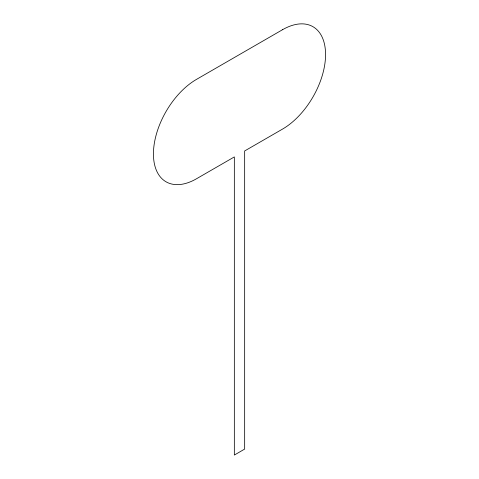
<?xml version="1.0" encoding="UTF-8"?>
<svg xmlns="http://www.w3.org/2000/svg" width="479" height="479" viewBox="0 0 479 479"><rect width="100%" height="100%" fill="white"/><g stroke="black" fill="none" stroke-linecap="round" stroke-linejoin="round"><path stroke-width="0.72" d="M282.532 29.716L196.468 79.4A60.857 35.135 -60 0 0 153.436 153.939A60.857 35.135 -60 0 0 196.468 178.781L234.339 156.92L234.339 455.05L244.661 449.086L244.661 150.957L282.532 129.09A60.857 35.135 -60 0 0 325.564 54.558A60.857 35.135 -60 0 0 282.532 29.716"/></g></svg>
